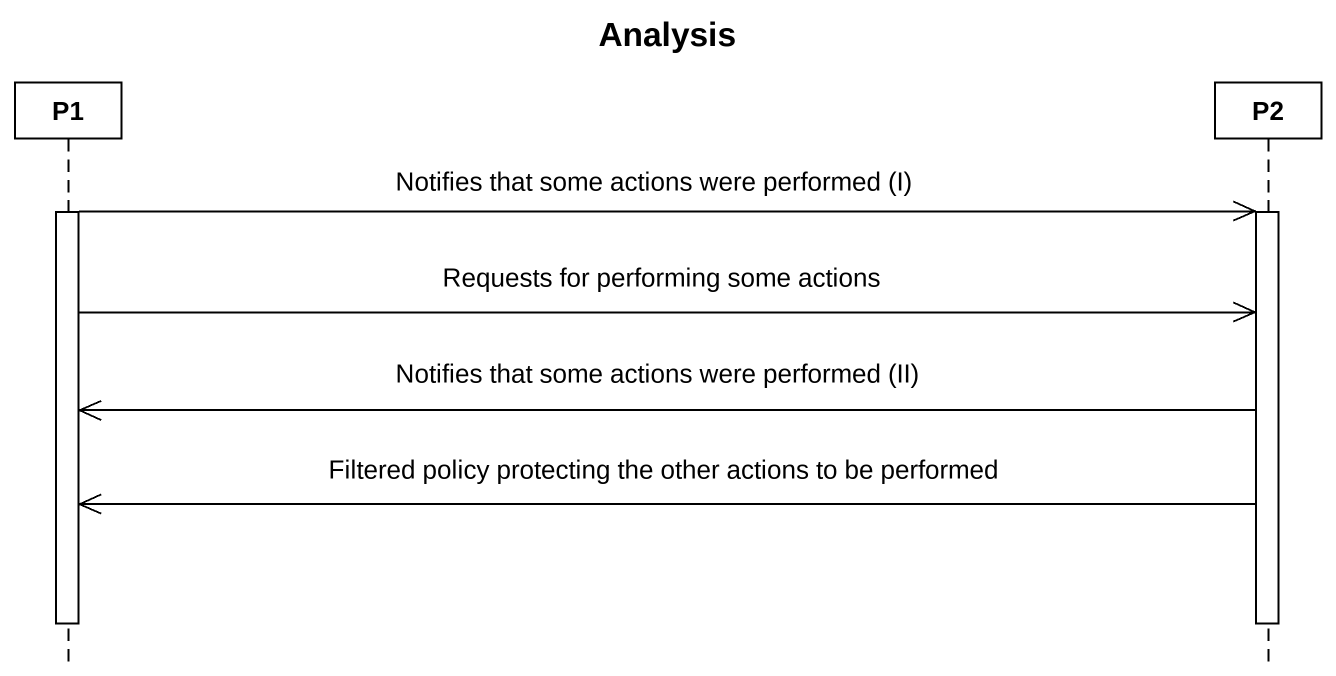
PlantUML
@startuml
title Analysis
hide footbox
participant P1
participant P2

activate P1
P1 ->> P2 : Notifies that some actions were performed (I)
activate P2
P1 ->> P2 : Requests for performing some actions
P2 ->> P1 : Notifies that some actions were performed (II)
P2 ->> P1 : Filtered policy protecting the other actions to be performed
deactivate P1
deactivate P2
@enduml
